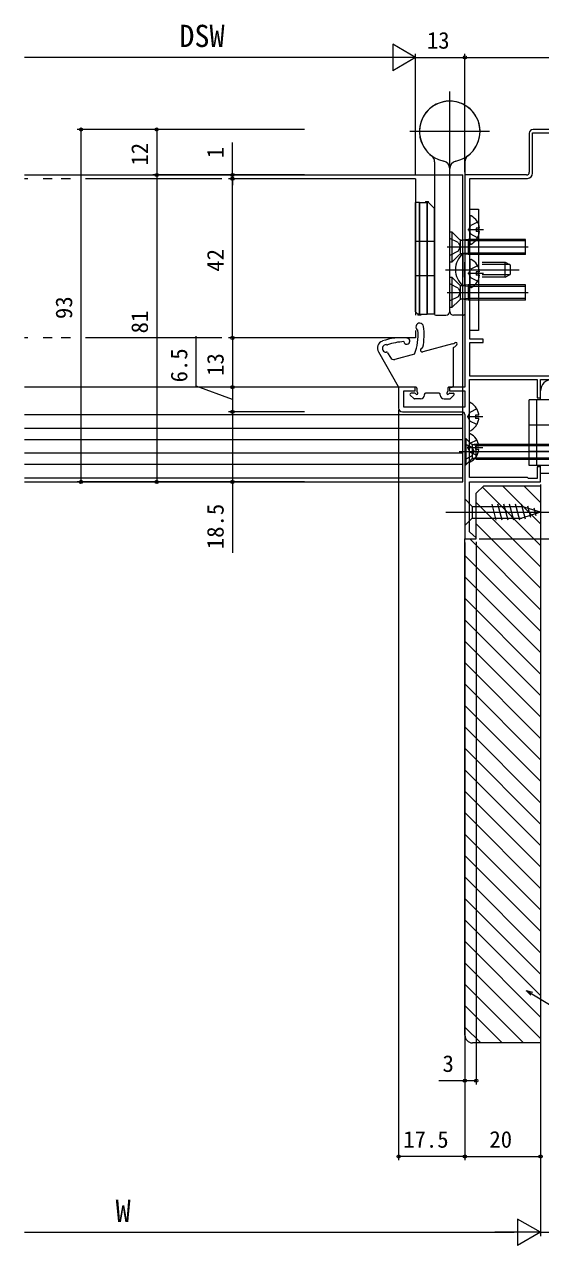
# Model space of a CAD drawing. Units: millimetres, scale not verified. Extents: x -693 to 693, y -1120 to 1122.
# Drawn here: x 308.9 to 445.3, y -622.4 to -300.2 of the extents above; entities that cross this region are included whole.
import ezdxf
from ezdxf.enums import TextEntityAlignment as Align

# ---------------------------------------------------------------- set-up
doc = ezdxf.new("R2010")
doc.units = ezdxf.units.MM
doc.header["$LTSCALE"] = 4
for name, pattern in [('CHAIN2', [12, 9, -1, 1, -1]), ('DASHED3', [4, 3, -1]), ('DOUBLE_CHAIN2', [12.8, 9, -1, 0.6, -0.6, 0.6, -1])]:
    doc.linetypes.add(name, pattern=pattern)
for name, color, linetype, lineweight in [('0-2_YKK_ZWAK', 3, 'Continuous', 9), ('0-3_YKK_11', 3, 'Continuous', 18), ('0-4_YKK_12', 2, 'Continuous', 9), ('0-5_YKK_13', 4, 'Continuous', 9), ('0-6_YKK_D', 6, 'Continuous', 9), ('0-7_YSS_K', 7, 'Continuous', 9)]:
    doc.layers.add(name, color=color, linetype=linetype, lineweight=lineweight)
doc.styles.add('ＭＳ ゴシック', font='')
doc.styles.get('ＭＳ ゴシック').set_extended_font_data('MS Gothic')

msp = doc.modelspace()

# ---------------------------------------------------------------- linework, layer by layer
at = {"layer": '0-2_YKK_ZWAK'}
for p, q in [((435.163, -421.882), (445.256, -431.975)), ((440.82, -421.882), (445.256, -426.319)), ((429.881, -422.257), (445.256, -437.632)), ((428.256, -426.289), (445.256, -443.289)), ((428.256, -431.946), (445.256, -448.946)), ((426.536, -435.882), (445.256, -454.603)), ((425.256, -440.26), (445.256, -460.26)), ((425.256, -445.917), (445.256, -465.917)), ((425.256, -451.573), (445.256, -471.573)), ((425.256, -457.23), (445.256, -477.23)), ((425.256, -462.887), (445.256, -482.887)), ((425.256, -468.544), (445.256, -488.544)), ((425.256, -474.201), (445.256, -494.201)), ((425.256, -479.858), (445.256, -499.858)), ((425.256, -485.515), (445.256, -505.515)), ((425.256, -491.171), (445.256, -511.171)), ((425.256, -496.828), (445.256, -516.828)), ((425.256, -502.485), (445.256, -522.485)), ((425.256, -508.142), (445.256, -528.142)), ((425.256, -513.799), (445.256, -533.799)), ((425.256, -519.456), (445.256, -539.456)), ((425.256, -525.113), (445.256, -545.113)), ((425.256, -530.769), (445.256, -550.769)), ((425.256, -536.426), (445.256, -556.426)), ((425.256, -542.083), (445.256, -562.083)), ((425.256, -547.74), (445.256, -567.74)), ((425.256, -553.397), (440.742, -568.882)), ((425.256, -559.054), (435.085, -568.882)), ((425.256, -564.711), (429.428, -568.882))]:
    msp.add_line(p, q, dxfattribs=at)
at = {"layer": '0-3_YKK_11'}
for points in [[(425.256, -566.882), (425.256, -435.882), (428.256, -435.882), (428.256, -423.882), (430.256, -421.882), (445.256, -421.882)], [(445.256, -421.882), (445.256, -568.882), (427.256, -568.882)]]:
    msp.add_lwpolyline(points, dxfattribs=at)
msp.add_arc((427.256, -566.882), 2, 180.00001, 269.99999, dxfattribs=at)
at = {"layer": '0-4_YKK_12', "linetype": 'CHAIN2'}
for p, q in [((421.256, -338.902), (421.256, -317.902)), ((431.756, -328.402), (410.756, -328.402))]:
    msp.add_line(p, q, dxfattribs=at)
at = {"layer": '0-4_YKK_12'}
for p, q in [((308.92, -339.882), (424.756, -339.882)), ((424.756, -420.882), (424.756, -339.882)), ((412.261, -395.882), (308.92, -395.882)), ((424.756, -395.882), (421.052, -395.882)), ((424.756, -403.182), (308.92, -403.182)), ((424.756, -406.782), (308.92, -406.782)), ((424.756, -409.782), (308.92, -409.782)), ((424.756, -413.282), (308.92, -413.282)), ((424.756, -416.282), (308.92, -416.282)), ((424.756, -419.882), (308.92, -419.882)), ((308.92, -420.882), (424.756, -420.882))]:
    msp.add_line(p, q, dxfattribs=at)
at = {"layer": '0-5_YKK_13'}
for p, q in [((417.256, -336.402), (417.256, -376.602)), ((421.256, -375.902), (421.256, -338.2)), ((421.256, -375.902), (421.256, -338.2)), ((425.256, -336.402), (425.256, -376.602)), ((413.256, -347.132), (412.256, -347.132)), ((412.256, -376.032), (412.256, -347.132)), ((413.256, -347.132), (415.256, -347.132)), ((414.856, -346.882), (414.856, -347.132)), ((414.856, -346.882), (415.656, -346.882)), ((415.656, -347.132), (415.256, -347.132)), ((415.656, -347.132), (415.656, -346.882)), ((415.656, -347.132), (417.256, -348.732)), ((417.256, -376.632), (417.256, -348.732)), ((426.656, -357.978), (426.656, -350.786)), ((428.256, -353.957), (428.256, -354.807)), ((429.135, -353.957), (428.256, -353.957)), ((412.256, -357.382), (417.256, -357.382)), ((423.713, -356.789), (421.806, -354.882)), ((424.056, -357.013), (424.056, -360.751)), ((426.156, -357.282), (424.309, -357.075)), ((426.156, -356.882), (424.539, -357.075)), ((426.156, -356.882), (426.156, -360.882)), ((441.256, -356.882), (426.156, -356.882)), ((441.256, -357.282), (426.156, -357.282)), ((429.135, -354.807), (428.256, -354.807)), ((441.256, -360.882), (441.256, -356.882)), ((426.156, -360.482), (424.309, -360.689)), ((426.156, -360.882), (424.539, -360.689)), ((424.748, -360.632), (424.748, -366.882)), ((425.256, -360.632), (424.748, -360.632)), ((425.256, -360.632), (425.256, -366.882)), ((441.256, -360.482), (426.156, -360.482)), ((441.256, -360.882), (426.156, -360.882)), ((423.713, -360.975), (421.806, -362.882)), ((424.748, -369.132), (424.748, -362.882)), ((425.256, -369.132), (425.256, -362.882)), ((426.656, -369.478), (426.656, -362.286)), ((428.622, -363.832), (426.807, -364.737)), ((429.856, -362.882), (435.856, -362.882)), ((437.165, -363.536), (429.856, -363.536)), ((435.856, -366.882), (435.856, -362.882)), ((435.856, -362.882), (437.256, -363.582)), ((437.256, -363.582), (437.256, -366.182)), ((412.256, -366.382), (417.256, -366.382)), ((423.713, -368.789), (421.806, -366.882)), ((426.198, -365.882), (426.807, -364.737)), ((426.198, -365.882), (426.807, -367.027)), ((428.622, -367.932), (426.807, -367.027)), ((428.256, -365.457), (428.256, -366.307)), ((429.135, -365.457), (428.256, -365.457)), ((429.135, -366.307), (428.256, -366.307)), ((437.165, -366.228), (429.856, -366.228)), ((435.856, -366.882), (429.856, -366.882)), ((435.856, -366.882), (437.256, -366.182)), ((424.056, -369.013), (424.056, -372.751)), ((426.156, -369.282), (424.309, -369.075)), ((426.156, -368.882), (424.539, -369.075)), ((425.256, -369.132), (424.748, -369.132)), ((426.156, -368.882), (426.156, -372.882)), ((441.256, -368.882), (426.156, -368.882)), ((441.256, -369.282), (426.156, -369.282)), ((441.256, -372.882), (441.256, -368.882)), ((423.713, -372.975), (421.806, -374.882)), ((426.156, -372.482), (424.309, -372.689)), ((426.156, -372.882), (424.539, -372.689)), ((441.256, -372.482), (426.156, -372.482)), ((441.256, -372.882), (426.156, -372.882)), ((412.856, -376.632), (412.256, -376.032)), ((413.256, -376.632), (412.856, -376.632)), ((412.856, -376.632), (412.856, -376.882)), ((413.656, -376.882), (412.856, -376.882)), ((413.256, -376.632), (415.256, -376.632)), ((413.656, -376.632), (413.656, -376.882)), ((417.256, -376.632), (415.256, -376.632)), ((417.556, -376.902), (420.256, -376.902)), ((424.956, -376.902), (422.256, -376.902)), ((402.424, -386.575), (407.67, -395.731)), ((422.02, -384.433), (414.12, -386.557)), ((422.156, -385.641), (422.156, -395.582)), ((404.847, -386.78), (405.591, -388.079)), ((411.957, -387.139), (406.719, -388.548)), ((412.252, -395.882), (407.93, -395.882)), ((412.556, -396.182), (412.556, -396.962)), ((420.756, -396.182), (420.756, -396.961)), ((421.061, -395.882), (421.856, -395.882)), ((411.744, -398.894), (410.844, -397.994)), ((412.037, -397.482), (411.056, -397.482)), ((413.556, -398.982), (411.957, -398.982)), ((414.556, -397.982), (414.556, -397.782)), ((418.456, -397.482), (414.856, -397.482)), ((418.756, -397.982), (418.756, -397.782)), ((419.756, -398.982), (421.256, -398.982)), ((421.276, -397.482), (422.156, -397.482)), ((421.469, -398.894), (422.369, -397.994)), ((442.248, -416.582), (442.248, -399.182)), ((447.556, -399.182), (442.248, -399.182)), ((444.248, -416.582), (444.248, -399.182)), ((445.256, -399.182), (445.256, -396.882)), ((426.456, -415.478), (426.456, -408.286)), ((425.256, -409.382), (425.256, -416.382)), ((425.256, -409.382), (425.506, -409.382)), ((425.506, -409.382), (426.936, -410.812)), ((425.506, -409.382), (425.506, -416.382)), ((427.256, -414.757), (427.256, -411.008)), ((428.256, -411.261), (427.307, -411.022)), ((428.056, -411.457), (428.056, -412.307)), ((428.935, -411.457), (428.056, -411.457)), ((428.935, -412.307), (428.056, -412.307)), ((428.256, -410.882), (453.856, -410.882)), ((428.256, -411.261), (454.614, -411.261)), ((428.256, -414.503), (427.307, -414.742)), ((428.256, -414.882), (427.696, -414.742)), ((428.256, -414.503), (454.614, -414.503)), ((428.256, -414.882), (453.856, -414.882)), ((447.556, -416.582), (442.256, -416.582)), ((445.256, -418.682), (445.256, -416.582)), ((447.556, -418.682), (445.256, -418.682)), ((425.256, -425.382), (425.256, -432.382)), ((425.256, -425.382), (427.206, -427.332)), ((427.206, -427.332), (427.206, -430.432)), ((427.206, -427.332), (440.341, -427.332)), ((433.551, -430.982), (432.426, -426.782)), ((435.104, -430.982), (433.979, -426.782)), ((436.657, -430.982), (435.532, -426.782)), ((438.21, -430.982), (437.085, -426.782)), ((439.763, -430.982), (438.637, -426.782)), ((441.246, -430.723), (440.19, -426.782)), ((445.256, -428.882), (440.341, -427.332)), ((442.678, -430.272), (441.865, -427.236)), ((444.11, -429.82), (443.561, -427.771)), ((425.256, -432.382), (427.206, -430.432)), ((427.206, -430.432), (440.341, -430.432)), ((445.256, -428.882), (440.341, -430.432))]:
    msp.add_line(p, q, dxfattribs=at)
at = {"layer": '0-5_YKK_13', "linetype": 'DOUBLE_CHAIN2'}
for p, q in [((412.257, -340.882), (308.92, -340.882)), ((412.257, -340.882), (412.257, -382.882)), ((412.257, -382.882), (308.92, -382.882)), ((425.998, -403.682), (426.607, -402.537)), ((425.998, -403.682), (426.607, -402.537)), ((426.456, -407.278), (426.456, -400.086)), ((426.456, -407.278), (426.456, -400.086)), ((428.422, -401.632), (426.607, -402.537)), ((428.422, -401.632), (426.607, -402.537)), ((429.956, -403.682), (425.869, -403.682)), ((429.956, -403.682), (425.869, -403.682)), ((425.998, -403.682), (426.607, -404.827)), ((425.998, -403.682), (426.607, -404.827)), ((428.422, -405.732), (426.607, -404.827)), ((428.422, -405.732), (426.607, -404.827)), ((428.056, -403.257), (428.056, -404.107)), ((428.935, -403.257), (428.056, -403.257)), ((428.056, -403.257), (428.056, -404.107)), ((428.935, -403.257), (428.056, -403.257)), ((428.935, -404.107), (428.056, -404.107)), ((428.935, -404.107), (428.056, -404.107))]:
    msp.add_line(p, q, dxfattribs=at)
at = {"layer": '0-5_YKK_13', "linetype": 'CHAIN2'}
for p, q in [((430.156, -354.382), (426.069, -354.382)), ((420.559, -358.882), (441.938, -358.882)), ((420.156, -364.882), (439.629, -364.882)), ((430.156, -365.882), (426.069, -365.882)), ((420.559, -370.882), (441.938, -370.882)), ((450.527, -405.882), (442.331, -405.882)), ((429.956, -411.882), (425.869, -411.882)), ((423.756, -412.882), (455.744, -412.882)), ((450.527, -412.882), (442.331, -412.882)), ((420.256, -428.882), (450.256, -428.882))]:
    msp.add_line(p, q, dxfattribs=at)
at = {"layer": '0-5_YKK_13', "linetype": 'DASHED3'}
for p, q in [((426.198, -354.382), (426.807, -353.237)), ((426.198, -354.382), (426.807, -355.527)), ((428.622, -352.332), (426.807, -353.237)), ((423.473, -357.737), (421.256, -356.632)), ((428.622, -356.432), (426.807, -355.527)), ((423.473, -360.027), (421.256, -361.132)), ((423.473, -357.737), (424.082, -358.882)), ((423.473, -360.027), (424.082, -358.882)), ((423.473, -369.737), (421.256, -368.632)), ((423.473, -369.737), (424.082, -370.882)), ((423.473, -372.027), (421.256, -373.132)), ((423.473, -372.027), (424.082, -370.882)), ((425.998, -411.882), (426.607, -410.737)), ((425.998, -411.882), (426.607, -413.027)), ((428.422, -409.832), (426.607, -410.737)), ((425.256, -414.932), (427.072, -414.027)), ((428.422, -413.932), (426.607, -413.027)), ((427.072, -414.027), (427.68, -412.882))]:
    msp.add_line(p, q, dxfattribs=at)
at = {"layer": '0-5_YKK_13'}
for points in [[(413.256, -347.132), (413.256, -376.882), (413.256, -347.132)], [(415.256, -376.632), (415.256, -346.882), (415.256, -376.632)], [(428.256, -414.882), (428.256, -410.882), (427.696, -411.022)], [(425.256, -416.382), (425.506, -416.382), (426.936, -414.952)]]:
    msp.add_lwpolyline(points, dxfattribs=at)
for points in [[(428.856, -348.882), (428.856, -380.882), (426.556, -380.882), (426.556, -348.882)], [(421.256, -362.882), (421.256, -354.882), (421.806, -354.882), (421.806, -362.882)], [(421.256, -374.882), (421.256, -366.882), (421.806, -366.882), (421.806, -374.882)]]:
    msp.add_lwpolyline(points, close=True, dxfattribs=at)
at = {"layer": '0-5_YKK_13', "linetype": 'DASHED3'}
msp.add_lwpolyline([(425.256, -410.832), (427.072, -411.737), (427.68, -412.882)], dxfattribs=at)
at = {"layer": '0-5_YKK_13'}
for centre, radius, start, end in [((421.256, -328.402), 8, 281.53696, 233.1301), ((421.256, -328.402), 8, 102.70903, 258.46304), ((421.256, -328.402), 8, 306.8699, 54.54946), ((415.256, -336.402), 2, 0, 53.1301), ((427.256, -336.402), 2, 126.8699, 180), ((419.256, -338.2), 2, 0, 78.46304), ((423.256, -338.2), 2, 101.53696, 180), ((426.811, -350.786), 0.154, 62.71904, 180), ((424.956, -354.382), 4.2, 5.80773, 62.71904), ((424.42, -356.082), 1, 225, 276.78897), ((424.956, -354.382), 4.2, 297.28096, 354.19227), ((428.288, -364.882), 5.531, 129.79413, 230.20587), ((424.42, -361.682), 1, 83.21103, 135), ((426.811, -357.978), 0.154, 180, 297.28096), ((426.811, -362.286), 0.154, 62.71904, 180), ((424.956, -365.882), 4.2, 5.80773, 62.71904), ((424.956, -365.882), 4.2, 297.28096, 354.19227), ((424.42, -368.082), 1, 225, 276.78897), ((426.811, -369.478), 0.154, 180, 297.28096), ((424.42, -373.682), 1, 83.21103, 135), ((417.556, -376.602), 0.3, 180, 270), ((420.256, -375.902), 1, 270, 0), ((422.256, -375.902), 1, 180, 270), ((424.956, -376.602), 0.3, 270, 0), ((413.32, -379.995), 1, 9.10694, 240.58186), ((399.497, -382.211), 15, 347.93445, 9.10694), ((408.435, -397.853), 15, 83.96373, 109.19362), ((409.928, -383.731), 0.8, 190.0097, 83.96373), ((399.497, -382.211), 13.4, 338.42079, 5.75992), ((404.16, -385.581), 2, 110.19362, 209.80911), ((404.476, -385.641), 1, 89.28656, 271.46675), ((404.718, -384.449), 0.3, 219.91072, 289.71534), ((404.586, -386.929), 0.3, 29.80911, 106.46675), ((409.88, -398.852), 15, 92.82581, 109.71534), ((413.99, -386.075), 0.5, 98.52062, 285.05061), ((413.872, -385.283), 0.3, 278.52062, 347.93445), ((421.501, -382.502), 2, 285.05061, 304.40454), ((422.456, -385.641), 0.3, 112.31127, 179.99949), ((421.583, -383.513), 2, 292.31127, 322.73234), ((422.857, -384.482), 0.4, 322.73234, 124.40454), ((406.459, -387.582), 1, 209.80911, 285.05061), ((407.93, -395.582), 0.3, 209.80911, 270), ((412.256, -396.182), 0.3, 0, 90.95009), ((421.056, -396.182), 0.3, 89.04991, 180), ((421.856, -395.582), 0.3, 270, 0), ((448.256, -396.882), 3, 90, 180), ((411.056, -397.782), 0.3, 90, 225), ((411.957, -398.682), 0.3, 225, 270), ((412.037, -397.782), 0.3, 30, 90), ((412.556, -397.482), 0.3, 210, 60), ((412.856, -396.962), 0.3, 180, 240), ((413.556, -397.982), 1, 270, 0), ((414.856, -397.782), 0.3, 89.99958, 180), ((418.456, -397.782), 0.3, 0, 90.00042), ((419.756, -397.982), 1, 180, 270), ((420.756, -397.482), 0.3, 120, 330), ((420.456, -396.962), 0.3, 300, 0.31003), ((421.276, -397.782), 0.3, 90, 150), ((421.256, -398.682), 0.3, 270, 315), ((422.156, -397.782), 0.3, 315, 90), ((426.611, -408.286), 0.154, 62.71904, 180), ((424.756, -411.882), 4.2, 5.80773, 62.71904), ((424.756, -411.882), 4.2, 297.28096, 354.19227), ((427.502, -410.246), 0.8, 225, 284.03624), ((426.611, -415.478), 0.154, 180, 297.28096), ((427.502, -415.518), 0.8, 75.96376, 135)]:
    msp.add_arc(centre, radius, start, end, dxfattribs=at)
at = {"layer": '0-5_YKK_13', "linetype": 'DASHED3'}
msp.add_arc((421.256, -328.402), 8, 54.54946, 102.70903, dxfattribs=at)
at = {"layer": '0-5_YKK_13', "linetype": 'DOUBLE_CHAIN2'}
for centre, radius, start, end in [((426.611, -400.086), 0.154, 62.71904, 180), ((426.611, -400.086), 0.154, 62.71904, 180), ((424.756, -403.682), 4.2, 5.80773, 62.71904), ((424.756, -403.682), 4.2, 5.80773, 62.71904), ((424.756, -403.682), 4.2, 297.28096, 354.19227), ((424.756, -403.682), 4.2, 297.28096, 354.19227), ((426.611, -407.278), 0.154, 180, 297.28096), ((426.611, -407.278), 0.154, 180, 297.28096)]:
    msp.add_arc(centre, radius, start, end, dxfattribs=at)
at = {"layer": '0-6_YKK_D'}
for p, q in [((412.257, -308.882), (406.194, -305.382)), ((406.194, -305.382), (406.194, -312.382)), ((405.257, -308.882), (308.92, -308.882)), ((412.257, -308.882), (400.132, -308.882)), ((412.257, -308.882), (406.194, -312.382)), ((412.257, -339.882), (412.257, -307.882)), ((412.257, -324.882), (412.257, -307.882)), ((412.257, -308.882), (425.256, -308.882)), ((425.256, -339.182), (425.256, -307.882)), ((425.256, -324.882), (425.256, -307.882)), ((425.256, -308.882), (475.256, -308.882)), ((382.863, -327.882), (322.863, -327.882)), ((323.863, -327.882), (323.863, -420.882)), ((382.863, -327.882), (342.863, -327.882)), ((343.863, -327.882), (343.863, -339.882)), ((363.863, -339.882), (363.863, -331.282)), ((382.863, -339.882), (342.863, -339.882)), ((382.863, -339.882), (342.863, -339.882)), ((343.863, -339.882), (343.863, -420.882)), ((382.863, -339.882), (362.863, -339.882)), ((382.863, -340.882), (362.863, -340.882)), ((382.863, -340.882), (362.863, -340.882)), ((363.863, -340.882), (363.863, -339.882)), ((363.863, -382.882), (363.863, -340.882)), ((363.863, -340.882), (363.863, -342.582)), ((382.863, -382.882), (362.863, -382.882)), ((382.863, -382.882), (362.863, -382.882)), ((363.863, -382.882), (363.863, -395.882)), ((382.863, -395.882), (362.863, -395.882)), ((382.863, -395.882), (362.863, -395.882)), ((363.863, -395.882), (363.863, -402.382)), ((382.863, -402.382), (362.863, -402.382)), ((382.863, -402.382), (362.863, -402.382)), ((407.756, -401.882), (407.756, -599.882)), ((382.863, -420.882), (322.863, -420.882)), ((382.863, -420.882), (342.863, -420.882)), ((382.863, -420.882), (362.863, -420.882)), ((445.256, -421.582), (445.256, -619.882)), ((445.256, -421.582), (445.256, -599.882)), ((445.256, -423.882), (445.256, -619.882)), ((425.256, -436.882), (425.256, -599.882)), ((425.256, -436.882), (425.256, -599.882)), ((425.257, -436.882), (425.257, -579.882)), ((428.256, -436.682), (428.256, -579.882)), ((429.056, -435.882), (528.757, -435.882)), ((425.256, -598.882), (407.756, -598.882)), ((425.256, -598.882), (445.256, -598.882)), ((445.256, -618.882), (439.194, -615.382)), ((439.194, -615.382), (439.194, -622.382)), ((308.92, -618.882), (438.256, -618.882)), ((445.256, -618.882), (433.132, -618.882)), ((445.256, -618.882), (439.194, -622.382)), ((445.256, -618.882), (490.256, -618.882))]:
    msp.add_line(p, q, dxfattribs=at)
for points in [[(363.863, -399.132), (354.266, -395.615), (354.266, -382.415)], [(363.863, -402.382), (363.863, -420.882), (363.863, -439.622)], [(442.664, -556.336), (441.443, -555.068), (443.134, -555.556)], [(441.443, -555.068), (442.899, -555.946), (500.936, -590.936), (536.916, -590.936)], [(428.256, -578.882), (425.257, -578.882), (418.357, -578.882)]]:
    msp.add_lwpolyline(points, dxfattribs=at)
for centre in [(425.256, -308.882), (425.256, -308.882), (323.863, -327.882), (343.863, -327.882), (343.863, -339.882), (343.863, -339.882), (363.863, -339.882), (363.863, -340.882), (363.863, -340.882), (363.863, -382.882), (363.863, -382.882), (363.863, -395.882), (363.863, -395.882), (363.863, -402.382), (363.863, -402.382), (323.863, -420.882), (343.863, -420.882), (363.863, -420.882), (425.257, -578.882), (428.256, -578.882), (407.756, -598.882), (425.256, -598.882), (425.256, -598.882), (445.256, -598.882)]:
    msp.add_circle(centre, 0.425, dxfattribs=at)
at = {"layer": '0-7_YSS_K'}
for p, q in [((474.256, -327.882), (443.256, -327.882)), ((442.256, -328.882), (442.256, -339.182)), ((408.756, -402.382), (424.556, -402.382))]:
    msp.add_line(p, q, dxfattribs=at)
for points in [[(474.256, -328.782), (474.256, -392.982), (457.956, -392.982), (457.756, -392.782), (452.756, -392.782), (452.556, -392.982), (426.556, -392.982), (426.556, -384.082), (430.056, -384.082), (430.056, -383.182), (426.556, -383.182), (426.556, -340.782), (441.756, -340.782)], [(443.156, -339.382), (443.156, -328.782), (474.256, -328.782)], [(441.556, -339.882), (425.256, -339.882), (425.256, -395.882), (421.156, -395.882), (421.156, -396.882), (425.256, -396.882), (425.256, -401.182), (409.156, -401.182), (409.156, -396.882), (412.156, -396.882), (412.156, -395.882), (407.756, -395.882), (407.756, -401.382)], [(425.256, -403.082), (425.256, -435.882), (428.184, -435.882), (428.282, -435.611), (426.456, -434.078), (426.456, -420.882), (445.256, -420.882), (445.256, -416.882), (444.356, -416.882), (444.356, -419.982), (442.056, -419.982), (441.756, -419.682), (426.456, -419.682), (426.456, -393.882), (444.356, -393.882), (444.356, -398.682), (445.256, -398.682), (445.256, -393.882), (454.798, -393.882)]]:
    msp.add_lwpolyline(points, dxfattribs=at)
for centre, radius, start, end in [((443.256, -328.882), 1, 90.00001, 179.99999), ((441.556, -339.182), 0.7, 270.00001, 359.99999), ((441.756, -339.382), 1.4, 270.00001, 359.99999), ((408.756, -401.382), 1, 180.00001, 269.99999), ((424.556, -403.082), 0.7, 0.00001, 89.99999)]:
    msp.add_arc(centre, radius, start, end, dxfattribs=at)

# ---------------------------------------------------------------- texts
at = {"layer": '0-6_YKK_D', "style": 'ＭＳ ゴシック'}
for s, height, p in [('DSW', 5.865, (349.835, -307.882)), ('13', 4.399, (415.237, -307.882)), ('3', 4.399, (419.357, -577.882)), ('17.5', 4.399, (408.986, -597.882)), ('20', 4.399, (431.736, -597.882)), ('W', 5.865, (333.005, -617.882))]:
    msp.add_text(s, height=height, dxfattribs=at).set_placement(p, align=Align.BOTTOM_LEFT)
for s, p in [('12', (342.863, -337.402)), ('1', (362.863, -335.482)), ('42', (362.863, -365.402)), ('93', (322.863, -377.902)), ('81', (342.863, -381.688)), ('6.5', (353.266, -394.615)), ('13', (362.863, -392.902)), ('18.5', (362.863, -438.622))]:
    msp.add_text(s, height=4.399, rotation=90, dxfattribs=at).set_placement(p, align=Align.BOTTOM_LEFT)

doc.saveas('drawing.dxf')
